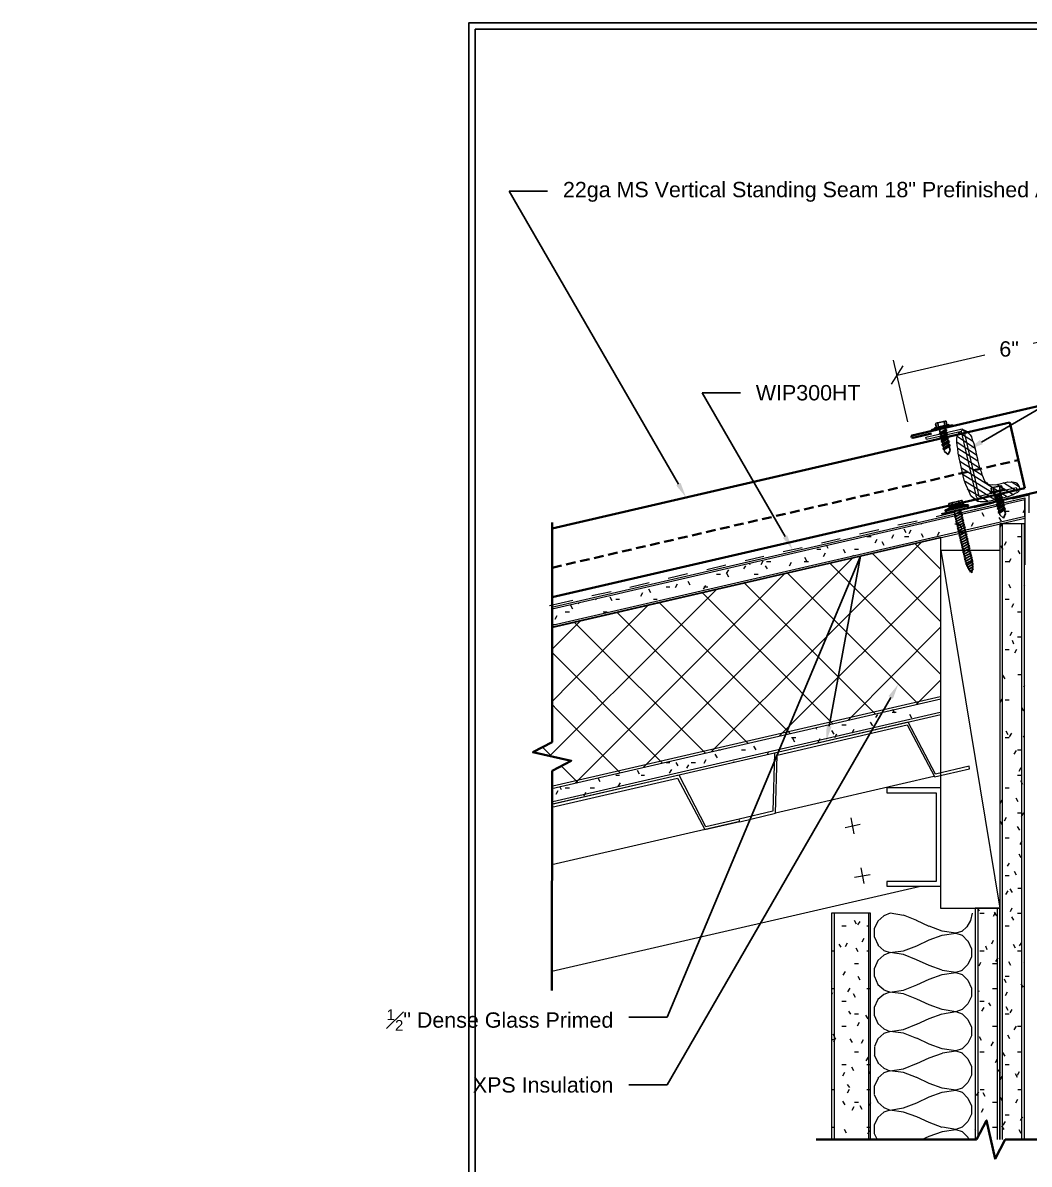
# Model space of a CAD drawing. Header units: inches. Extents: x -293 to 39679, y -468 to 488.
# Drawn here: x 229.82 to 256.06, y 15.75 to 45.5 of the extents above; entities that cross this region are included whole.
import ezdxf
from ezdxf import colors
from ezdxf.entities.mleader import LeaderData, LeaderLine
from ezdxf.enums import TextEntityAlignment as Align
from ezdxf.math import Vec2, Vec3

# ---------------------------------------------------------------- set-up
doc = ezdxf.new("R2010")
doc.units = ezdxf.units.IN
doc.header["$MEASUREMENT"] = 0
doc.linetypes.add('HIDDEN', pattern=[0.375, 0.25, -0.125])
doc.linetypes.add('PHANTOM2', pattern=[1.25, 0.625, -0.125, 0.125, -0.125, 0.125, -0.125])
doc.layers.get('Defpoints').update_dxf_attribs({"color": 3})
doc.layers.add('NSE-Border', color=156, linetype='Continuous', plot=False)
for name, color, linetype, lineweight in [('NSE-By_Others', 252, 'Continuous', 0), ('NSE-Call-Outs', 51, 'Continuous', 13), ('NSE-Flashing 01', 2, 'Continuous', 40), ('NSE-Furring 01', 30, 'Continuous', 18), ('NSE-Hardware', 111, 'Continuous', 25), ('NSE-Notes', 11, 'Continuous', 40), ('NSE-Panels 03', 3, 'Continuous', 40), ('NSE-Sealant', 143, 'Continuous', 13), ('NSE-Title', 51, 'Continuous', 9), ('NSE-Underlayment', 6, 'PHANTOM2', 13)]:
    doc.layers.add(name, color=color, linetype=linetype, lineweight=lineweight)
doc.layers.add('NSE-Detail Border', color=7, linetype='Continuous')
doc.styles.add('004 - NSSM - Standard', font='arial.ttf', dxfattribs={"height": 0.4})
doc.styles.add('008 - NSSM - Standard', font='arial.ttf', dxfattribs={"height": 0.8})
doc.styles.add('Anno - NSSM - Standard', font='arial.ttf', dxfattribs={"height": 0.1})
doc.dimstyles.new('004 - NSSM - Standard', dxfattribs={"dimtxt": 0.4, "dimasz": 0.4, "dimexe": 0.4, "dimexo": 0.4, "dimgap": 0.4, "dimtad": 0, "dimtih": 1, "dimtoh": 1, "dimdec": 4, "dimzin": 3, "dimdsep": 46, "dimlunit": 4, "dimtxsty": '004 - NSSM - Standard', "dimblk": 'OBLIQUE', "dimcen": 0.4, "dimclrd": 51, "dimclre": 51, "dimclrt": 256, "dimadec": 0, "dimazin": 0, "dimtfac": 0.7, "dimtdec": 4, "dimtmove": 1, "dimatfit": 2, "dimfxl": 1, "dimtfill": 1, "dimtfillclr": 11, "dimfrac": 1, "dimtolj": 1, "dimtzin": 0, "dimlwd": 0, "dimlwe": 0, "dimarcsym": 0})
doc.dimstyles.get("Standard").update_dxf_attribs({"dimtxt": 0.18, "dimasz": 0.18, "dimexe": 0.18, "dimexo": 0.0625, "dimgap": 0.09, "dimtad": 0, "dimtih": 1, "dimtoh": 1, "dimdec": 4, "dimzin": 0, "dimdsep": 46, "dimtxsty": 'Standard', "dimcen": 0.09, "dimadec": 0, "dimazin": 0, "dimtfac": 1, "dimtdec": 4, "dimtofl": 0, "dimtmove": 0, "dimatfit": 3, "dimfxl": 1, "dimtolj": 1, "dimtzin": 0, "dimarcsym": 0})

# ---------------------------------------------------------------- blocks, each defined once
blk = doc.blocks.new('*U4')
blk.add_wipeout([(8.13, 1.1293), (8.13, 0), (0, 0), (0, 11.3125), (8.1719, 11.3125), (8.1719, 0), (8.13, 0), (8.13, 11.2706), (0.0419, 11.2706), (0.0419, 1.1293)])
at = {"layer": 'Defpoints', "ltscale": 0.0625}
blk.add_lwpolyline([(0.0419, 1.1293), (8.13, 1.1293), (8.13, 11.2706), (0.0419, 11.2706)], close=True, dxfattribs=at)
at = {"layer": 'NSE-Border', "ltscale": 0.0625}
blk.add_lwpolyline([(0, 0), (8.1719, 0), (8.1719, 11.3125), (0, 11.3125)], close=True, dxfattribs=at)
at = {"layer": 'Defpoints', "style": '008 - NSSM - Standard'}
blk.add_attdef('DETAIL_NUMBER', text='', height=0.2179, dxfattribs=at).set_placement((0.625, 0.5668), align=Align.MIDDLE_CENTER)
at = {"layer": 'NSE-Title', "style": '004 - NSSM - Standard'}
for tag, p in [('DETAIL_DESCRIPTION', (1.1292, 0.6197)), ('ARCH_REF', (2.1968, 0.3884))]:
    blk.add_attdef(tag, p, '', height=0.1341, dxfattribs=at)
blk = doc.blocks.new('*U19')
at = {"color": 99}
blk.add_wipeout([(-4.56, -0.001), (-0.375, 0), (-0.112, 0.5), (0.112, -0.5), (0.375, 0), (4.56, 0.001), (4.541, -10.902), (-4.579, -10.902)], dxfattribs=at)
blk.add_lwpolyline([(4.56, 0.001), (0.375, 0), (0.112, -0.5), (-0.112, 0.5), (-0.375, 0), (-4.56, -0.001)])
blk = doc.blocks.new('*U22')
at = {"color": 99}
blk.add_wipeout([(-6.101, 0.001), (-0.375, 0), (-0.112, -0.5), (0.112, 0.5), (0.375, 0), (6.101, -0.001), (6.101, 2.999), (-6.101, 2.999)], dxfattribs=at)
blk.add_lwpolyline([(6.101, -0.001), (0.375, 0), (0.112, 0.5), (-0.112, -0.5), (-0.375, 0), (-6.101, 0.001)])
blk = doc.blocks.new('*U27')
blk.add_lwpolyline([(0, 0), (5.9687, 0, -1), (5.9687, -0.0625), (5.4687, -0.0625)], format="xyb")
blk = doc.blocks.new('*U46')
blk.add_lwpolyline([(0.5625, 1.875, 0.4142136), (0.5, 1.8125), (0.5, 0.0625), (-0.5, 0.0625), (-0.5, 0), (0.5, 0, 0.4142136), (0.5625, 0.0625), (0.5625, 1.8125), (1.5, 1.8125), (1.5, 1.875)], format="xyb", close=True)
blk = doc.blocks.new('*U45')
at = {"color": 0, "linetype": 'ByBlock', "lineweight": -2}
for p, q in [((-0.075, 0), (-0.075, -0.097)), ((-0.105, -0.122), (0.105, -0.072)), ((-0.075, -0.097), (-0.105, -0.122)), ((-0.105, -0.122), (-0.075, -0.147)), ((-0.105, -0.222), (0.105, -0.172)), ((-0.075, -0.197), (-0.105, -0.222)), ((-0.105, -0.222), (-0.075, -0.247)), ((-0.105, -0.322), (0.105, -0.272)), ((-0.075, -0.297), (-0.105, -0.322)), ((-0.075, -0.097), (0.075, -0.047)), ((-0.075, -0.147), (0.075, -0.097)), ((-0.075, -0.147), (-0.075, -0.197)), ((-0.075, -0.197), (0.075, -0.147)), ((-0.075, -0.247), (0.075, -0.197)), ((-0.075, -0.247), (-0.075, -0.297)), ((-0.075, -0.297), (0.075, -0.247)), ((-0.075, -0.347), (0.075, -0.297)), ((0.075, 0), (0.075, -0.047)), ((0.075, -0.047), (0.105, -0.072)), ((0.105, -0.072), (0.075, -0.097)), ((0.075, -0.097), (0.075, -0.147)), ((0.075, -0.147), (0.105, -0.172)), ((0.105, -0.172), (0.075, -0.197)), ((0.075, -0.197), (0.075, -0.247)), ((0.075, -0.247), (0.105, -0.272)), ((0.105, -0.272), (0.075, -0.297)), ((0.075, -0.297), (0.075, -0.347)), ((-0.105, -0.322), (-0.075, -0.347)), ((-0.105, -0.422), (0.105, -0.372)), ((-0.075, -0.397), (-0.105, -0.422)), ((-0.105, -0.422), (-0.075, -0.447)), ((-0.105, -0.522), (0.105, -0.472)), ((-0.075, -0.497), (-0.105, -0.522)), ((-0.105, -0.522), (-0.075, -0.547)), ((-0.075, -0.347), (-0.075, -0.397)), ((-0.075, -0.397), (0.075, -0.347)), ((-0.075, -0.447), (0.075, -0.397)), ((-0.075, -0.447), (-0.075, -0.497)), ((-0.075, -0.497), (0.075, -0.447)), ((-0.075, -0.547), (0.075, -0.497)), ((-0.075, -0.547), (-0.075, -0.596)), ((0.075, -0.347), (0.105, -0.372)), ((0.105, -0.372), (0.075, -0.397)), ((0.075, -0.397), (0.075, -0.447)), ((0.075, -0.447), (0.105, -0.472)), ((0.105, -0.472), (0.075, -0.497)), ((0.075, -0.497), (0.075, -0.596)), ((0, -0.7), (-0.075, -0.596)), ((0, -0.7), (0.075, -0.596))]:
    blk.add_line(p, q, dxfattribs=at)
at = {"color": 0, "linetype": 'ByBlock', "lineweight": -2, "flags": 128}
blk.add_lwpolyline([(0.188, 0.031), (0.188, 0), (-0.188, 0), (-0.188, 0.031), (0.188, 0.031)], dxfattribs=at)
for points in [[(-0.14, 0.031), (-0.14, 0.122, -0.414214), (-0.124, 0.138), (0.124, 0.138, -0.414214), (0.14, 0.122), (0.14, 0.031)], [(-0.094, 0.138, -0.414214), (-0.082, 0.125), (-0.082, 0.031)], [(-0.069, 0.138, 0.414214), (-0.082, 0.125), (-0.082, 0.031)], [(0.071, 0.138, -0.414214), (0.084, 0.125), (0.084, 0.031)], [(0.096, 0.138, 0.414214), (0.084, 0.125), (0.084, 0.031)]]:
    blk.add_lwpolyline(points, format="xyb", dxfattribs=at)
blk = doc.blocks.new('*U47')
h = blk.add_hatch()
h.set_pattern_fill('ANSI31', scale=0.25, angle=-90)
h.set_pattern_definition([(315, (-0.2462, -0.96875), (0.0220971, 0.0220971), [])])
h.paths.add_polyline_path([(0.271, 0.031), (-0.271, 0.031, 0.414214), (-0.281, 0.021, 1.174268), (-0.271, 0), (0.271, 0, 0.414214), (0.281, 0.01, 1.174268)])
at = {"color": 0, "linetype": 'ByBlock', "lineweight": -2}
for p, q in [((-0.075, 0), (-0.075, -0.097)), ((-0.105, -0.122), (0.105, -0.072)), ((-0.075, -0.097), (-0.105, -0.122)), ((-0.105, -0.122), (-0.075, -0.147)), ((-0.105, -0.222), (0.105, -0.172)), ((-0.075, -0.197), (-0.105, -0.222)), ((-0.105, -0.222), (-0.075, -0.247)), ((-0.105, -0.322), (0.105, -0.272)), ((-0.075, -0.297), (-0.105, -0.322)), ((-0.075, -0.097), (0.075, -0.047)), ((-0.075, -0.147), (0.075, -0.097)), ((-0.075, -0.147), (-0.075, -0.197)), ((-0.075, -0.197), (0.075, -0.147)), ((-0.075, -0.247), (0.075, -0.197)), ((-0.075, -0.247), (-0.075, -0.297)), ((-0.075, -0.297), (0.075, -0.247)), ((-0.075, -0.347), (0.075, -0.297)), ((0.075, 0), (0.075, -0.047)), ((0.075, -0.047), (0.105, -0.072)), ((0.105, -0.072), (0.075, -0.097)), ((0.075, -0.097), (0.075, -0.147)), ((0.075, -0.147), (0.105, -0.172)), ((0.105, -0.172), (0.075, -0.197)), ((0.075, -0.197), (0.075, -0.247)), ((0.075, -0.247), (0.105, -0.272)), ((0.105, -0.272), (0.075, -0.297)), ((0.075, -0.297), (0.075, -0.347)), ((-0.105, -0.322), (-0.075, -0.347)), ((-0.105, -0.422), (0.105, -0.372)), ((-0.075, -0.397), (-0.105, -0.422)), ((-0.105, -0.422), (-0.075, -0.447)), ((-0.105, -0.522), (0.105, -0.472)), ((-0.075, -0.497), (-0.105, -0.522)), ((-0.105, -0.522), (-0.075, -0.547)), ((-0.075, -0.347), (-0.075, -0.397)), ((-0.075, -0.397), (0.075, -0.347)), ((-0.075, -0.447), (0.075, -0.397)), ((-0.075, -0.447), (-0.075, -0.497)), ((-0.075, -0.497), (0.075, -0.447)), ((-0.075, -0.547), (0.075, -0.497)), ((-0.075, -0.547), (-0.075, -0.596)), ((0.075, -0.347), (0.105, -0.372)), ((0.105, -0.372), (0.075, -0.397)), ((0.075, -0.397), (0.075, -0.447)), ((0.075, -0.447), (0.105, -0.472)), ((0.105, -0.472), (0.075, -0.497)), ((0.075, -0.497), (0.075, -0.596)), ((0, -0.7), (-0.075, -0.596)), ((0, -0.7), (0.075, -0.596))]:
    blk.add_line(p, q, dxfattribs=at)
at = {"color": 0, "linetype": 'ByBlock', "lineweight": -2, "flags": 128}
blk.add_lwpolyline([(0.281, 0.021), (0.281, 0.01, -0.414214), (0.271, 0), (-0.271, 0, -0.414214), (-0.281, 0.01), (-0.281, 0.021, -0.414214), (-0.271, 0.031), (0.271, 0.031, -0.414214)], format="xyb", close=True, dxfattribs=at)
blk.add_lwpolyline([(0.188, 0.062), (0.188, 0.031), (-0.188, 0.031), (-0.188, 0.062), (0.188, 0.062)], dxfattribs=at)
for points in [[(-0.14, 0.062), (-0.14, 0.153, -0.414214), (-0.124, 0.169), (0.124, 0.169, -0.414214), (0.14, 0.153), (0.14, 0.062)], [(-0.094, 0.169, -0.414214), (-0.082, 0.156), (-0.082, 0.062)], [(-0.069, 0.169, 0.414214), (-0.082, 0.156), (-0.082, 0.062)], [(0.071, 0.169, -0.414214), (0.084, 0.156), (0.084, 0.062)], [(0.096, 0.169, 0.414214), (0.084, 0.156), (0.084, 0.062)]]:
    blk.add_lwpolyline(points, format="xyb", dxfattribs=at)
blk = doc.blocks.new('_Oblique')
at = {"color": 0, "linetype": 'ByBlock', "lineweight": -2}
blk.add_line((-0.5, -0.5), (0.5, 0.5), dxfattribs=at)
blk = doc.blocks.new('*D48')
at = {"layer": 'Defpoints', "color": 0, "transparency": 16777216}
for p in [(252.617, 36.317), (258.828, 36.094), (252.991, 34.707)]:
    blk.add_point(p, dxfattribs=at)
at = {"layer": 'NSE-Call-Outs', "color": 51, "lineweight": 0, "transparency": 16777216}
for p, q in [((258.738, 36.484), (258.371, 38.064)), ((258.461, 37.674), (256.17, 37.142)), ((252.9, 35.097), (252.526, 36.707)), ((252.617, 36.317), (254.908, 36.849))]:
    blk.add_line(p, q, dxfattribs=at)
at = {"layer": 'NSE-Call-Outs', "color": 51, "lineweight": 0, "transparency": 16777216, "xscale": 0.4, "yscale": 0.4, "zscale": 0.4}
for p, rotation in [((258.461, 37.674), 13.06858740422222), ((252.617, 36.317), 193.0685874042223)]:
    blk.add_blockref('_Oblique', p, dxfattribs=dict(at, rotation=rotation))
at = {"layer": 'NSE-Call-Outs', "transparency": 16777216, "insert": (255.539, 36.996), "char_height": 0.4, "attachment_point": 5, "style": '004 - NSSM - Standard', "bg_fill": 3, "box_fill_scale": 1.25, "bg_fill_color": 256, "bg_fill_true_color": 13158600, "bg_fill_transparency": 0}
blk.add_mtext('\\A1;6"', dxfattribs=at)
blk = doc.blocks.new('*U42')
for p, q in [((-0.054, 0.185), (-0.028, 0.309)), ((-0.167, 0.09), (-0.077, 0.09)), ((-0.167, -0.09), (-0.077, -0.09)), ((-0.054, -0.175), (-0.028, -0.309))]:
    blk.add_line(p, q)
for points in [[(0, -0.309), (-0.028, -0.309), (-0.028, 0.309), (0, 0.309)], [(-0.054, 0.196), (-0.077, 0.196), (-0.077, -0.196), (-0.054, -0.196)]]:
    blk.add_lwpolyline(points, close=True)
for points in [[(-0.077, 0.18), (-0.167, 0.18, 0.414214), (-0.179, 0.168), (-0.179, -0.168, 0.414214), (-0.167, -0.18), (-0.077, -0.18)], [(-0.179, 0.103, 0.414214), (-0.167, 0.09, 0.414214), (-0.179, 0.078)], [(-0.179, -0.078, 0.414214), (-0.167, -0.09, 0.414214), (-0.179, -0.103)]]:
    blk.add_lwpolyline(points, format="xyb")
blk.add_lwpolyline([(0, 0.29), (0.052, 0.29), (0.052, -0.29), (0, -0.29)])
at = {"has_arrowhead": 0}
for points in [[(0.052, 0.08), (1.433, 0.08), (1.449, 0.079), (1.498, 0.072), (1.514, 0.07), (1.564, 0.059), (1.58, 0.054), (1.632, 0.038), (1.649, 0.032), (1.72, 0), (1.678, -0.02), (1.664, -0.026), (1.621, -0.042), (1.607, -0.046), (1.563, -0.059), (1.549, -0.062), (1.505, -0.071), (1.49, -0.074), (1.433, -0.08), (0.052, -0.08), (0.052, 0.08)], [(0.078, 0.08), (0.085, 0.108), (0.143, -0.108), (0.151, -0.08)], [(0.14, 0.08), (0.148, 0.108), (0.206, -0.108), (0.213, -0.08)], [(0.203, 0.08), (0.21, 0.108), (0.268, -0.108), (0.276, -0.08)], [(0.265, 0.08), (0.273, 0.108), (0.331, -0.108), (0.338, -0.08)], [(0.328, 0.08), (0.335, 0.108), (0.393, -0.108), (0.401, -0.08)], [(0.39, 0.08), (0.398, 0.108), (0.456, -0.108), (0.463, -0.08)], [(0.453, 0.08), (0.46, 0.108), (0.518, -0.108), (0.526, -0.08)], [(0.515, 0.08), (0.523, 0.108), (0.581, -0.108), (0.588, -0.08)], [(0.578, 0.08), (0.585, 0.108), (0.643, -0.108), (0.651, -0.08)], [(0.64, 0.08), (0.648, 0.108), (0.706, -0.108), (0.713, -0.08)], [(0.703, 0.08), (0.71, 0.108), (0.768, -0.108), (0.776, -0.08)], [(0.765, 0.08), (0.773, 0.108), (0.831, -0.108), (0.838, -0.08)], [(0.828, 0.08), (0.835, 0.108), (0.893, -0.108), (0.901, -0.08)], [(0.89, 0.08), (0.898, 0.108), (0.956, -0.108), (0.963, -0.08)], [(0.953, 0.08), (0.96, 0.108), (1.018, -0.108), (1.026, -0.08)], [(1.015, 0.08), (1.023, 0.108), (1.081, -0.108), (1.088, -0.08)], [(1.078, 0.08), (1.085, 0.108), (1.143, -0.108), (1.151, -0.08)], [(1.14, 0.08), (1.148, 0.108), (1.206, -0.108), (1.213, -0.08)], [(1.203, 0.08), (1.21, 0.108), (1.268, -0.108), (1.276, -0.08)], [(1.265, 0.08), (1.273, 0.108), (1.331, -0.108), (1.338, -0.08)], [(1.328, 0.08), (1.335, 0.108), (1.393, -0.108), (1.401, -0.08)], [(1.39, 0.08), (1.398, 0.108), (1.456, -0.108), (1.463, -0.08)], [(1.433, 0.08), (1.441, 0.108), (1.497, -0.099), (1.505, -0.071)], [(1.498, 0.072), (1.505, 0.1), (1.556, -0.087), (1.563, -0.059)], [(1.564, 0.059), (1.571, 0.087), (1.613, -0.07), (1.621, -0.042)], [(1.632, 0.038), (1.64, 0.066), (1.67, -0.048), (1.678, -0.02)], [(0.052, 0), (0.081, -0.108), (0.088, -0.08)]]:
    blk.add_leader(points, dimstyle='Standard', override={"dimasz": 0, "dimgap": 0, "dimldrblk": 'None'}, dxfattribs=at)

msp = doc.modelspace()

# ---------------------------------------------------------------- linework, layer by layer
at = {"layer": 'NSE-By_Others'}
msp.add_line((253.74189, 25.56193), (252.35064, 25.56193), dxfattribs=at)
for points in [[(241.61838, 29.80542), (255.95343, 33.11812), (255.95343, 31.374)], [(255.95317, 33.06677), (243.61983, 30.21992)], [(255.95317, 32.64454), (255.95317, 33.06677)], [(255.43596, 32.76658), (255.54402, 32.76658)], [(255.95228, 32.81995), (255.89824, 32.72407)], [(243.61975, 29.74178), (255.9527, 32.58869)], [(243.61976, 29.79828), (255.95463, 32.64428)], [(253.23783, 32.43748), (253.25176, 32.43748)], [(254.12395, 32.43748), (254.23363, 32.43748)], [(254.60254, 32.46639), (254.54857, 32.37063)], [(254.88879, 32.62848), (254.83477, 32.72433)], [(255.33966, 32.50622), (255.28392, 32.60203)], [(255.29732, 32.43748), (255.29732, 16.38869)], [(255.93797, 32.43748), (255.29732, 32.43748)], [(255.36522, 16.3887), (255.36522, 32.43748)], [(255.87008, 16.38877), (255.87008, 32.43748)], [(255.93797, 16.38878), (255.93797, 32.43748)], [(252.52867, 32.15285), (252.47476, 32.0572)], [(252.85528, 32.20613), (252.80133, 32.30184)], [(252.97883, 32.27515), (252.92489, 32.17946)], [(253.30612, 32.08387), (253.2522, 32.17953)], [(253.71496, 32.21956), (253.66104, 32.12388)], [(254.3153, 32.30172), (254.26134, 32.39745)], [(255.339, 32.42414), (255.29723, 32.35625)], [(253.75659, 32.08392), (243.61975, 29.74379)], [(247.78124, 26.50434), (253.25242, 31.96162)], [(250.8236, 31.79824), (250.78364, 31.866)], [(251.83345, 32.1106), (251.94127, 32.1106)], [(252.0913, 32.02833), (252.03741, 31.93271)], [(252.28434, 31.87936), (252.22872, 31.97496)], [(252.81419, 32.1106), (252.92374, 32.1106)], [(253.75655, 31.25034), (253.08753, 31.91937)], [(253.75659, 27.88139), (253.75659, 32.08392)], [(255.38079, 31.77044), (255.3252, 31.866)], [(255.46153, 31.97496), (255.40765, 31.87936)], [(255.76163, 32.1106), (255.87118, 32.1106)], [(246.00844, 26.09613), (251.46477, 31.55246)], [(250.26374, 31.47035), (250.20993, 31.56581)], [(250.52388, 31.78372), (250.63331, 31.78372)], [(250.7419, 31.67477), (250.68808, 31.57927)], [(251.27427, 31.67486), (251.21869, 31.77038)], [(251.4785, 31.61917), (251.46461, 31.60529)], [(251.50523, 31.78372), (251.61465, 31.78372)], [(253.75599, 29.88819), (251.96941, 31.67477)], [(253.75785, 31.75704), (255.29833, 31.75704)], [(253.75785, 22.4117), (253.75785, 31.75704)], [(253.75785, 31.75704), (255.29833, 22.42559)], [(255.29833, 31.75704), (255.29833, 22.4117)], [(255.83134, 31.66208), (255.77577, 31.7437)], [(248.66842, 31.34789), (248.61466, 31.26638)], [(248.79097, 31.3735), (248.77709, 31.40126)], [(249.11782, 31.47019), (249.06403, 31.37477)], [(249.24245, 31.26638), (249.18696, 31.34789)], [(249.21511, 31.45685), (249.32267, 31.45685)], [(249.85548, 31.43016), (249.8017, 31.33475)], [(250.19705, 31.45685), (250.30635, 31.45685)], [(253.75533, 28.50909), (250.8637, 31.4146)], [(255.43468, 31.45685), (255.54398, 31.45685)], [(255.58472, 31.52356), (255.52919, 31.42812)], [(244.23481, 25.6862), (249.69192, 31.14331)], [(247.90541, 31.12997), (248.01458, 31.12997)], [(248.21919, 31.23893), (248.16371, 31.14358)], [(248.23276, 31.048), (248.17731, 31.14331)], [(248.88795, 31.12997), (248.99712, 31.12997)], [(249.55378, 26.91239), (253.75579, 31.1144)], [(253.17006, 27.74602), (249.75942, 31.15665)], [(242.44828, 25.27803), (247.91825, 30.73416)], [(246.19991, 30.63898), (246.14453, 30.73416)], [(246.59339, 30.80087), (246.69031, 30.80087)], [(246.8811, 30.8698), (246.82743, 30.77458)], [(247.22262, 30.84349), (247.16894, 30.93873)], [(250.94684, 27.22831), (247.53538, 30.65188)], [(247.61914, 30.82978), (247.56374, 30.73457)], [(247.57652, 30.80087), (247.68556, 30.80087)], [(252.0508, 27.48553), (248.63984, 30.89649)], [(255.5858, 30.76124), (255.53041, 30.85646)], [(255.94048, 30.84312), (255.92663, 30.81542)], [(244.32998, 30.37837), (244.30233, 30.35072)], [(244.76668, 30.47399), (244.75284, 30.46016)], [(245.19059, 30.43448), (245.13526, 30.52958)], [(245.28533, 30.47399), (245.38042, 30.47399)], [(245.98039, 30.63854), (245.92677, 30.5434)], [(246.26732, 30.47399), (246.36241, 30.47399)], [(249.8414, 26.96785), (246.41753, 30.39172)], [(255.43546, 30.47399), (255.54438, 30.47399)], [(255.65313, 30.35169), (255.59784, 30.25664)], [(241.61838, 25.80042), (246.13168, 30.32501)], [(242.95202, 30.10486), (242.44612, 29.99609)], [(243.02004, 30.07818), (242.96652, 29.98323)], [(243.15609, 30.01038), (243.10257, 30.09152)], [(243.96257, 30.14711), (244.07136, 30.14711)], [(244.16591, 30.21441), (244.11062, 30.30944)], [(244.95724, 30.14711), (245.05394, 30.14711)], [(248.72358, 26.7234), (245.3132, 30.13377)], [(255.76216, 30.14711), (255.87095, 30.14711)], [(241.61838, 27.16888), (244.35816, 29.91585)], [(243.63418, 29.82024), (243.68938, 29.82024)], [(243.74432, 30.03815), (243.68909, 29.94321)], [(247.61815, 26.46293), (244.19368, 29.8736)], [(246.50036, 26.20467), (243.08937, 29.61566)], [(251.34244, 27.32331), (253.75664, 29.7513)], [(255.613, 29.61566), (255.55784, 29.52086)], [(255.76075, 29.49113), (255.87102, 29.49113)], [(245.39479, 25.94534), (241.98335, 29.36883)], [(255.43394, 29.16426), (255.54407, 29.16426)], [(255.66587, 29.30079), (255.62453, 29.39552)], [(255.73508, 29.16426), (255.68002, 29.06961)], [(244.28906, 25.70087), (241.61838, 28.36081)], [(253.11557, 27.73086), (253.75562, 28.37264)], [(255.43334, 28.3988), (255.38012, 28.49494)], [(255.76308, 28.5105), (255.87124, 28.5105)], [(255.93948, 28.22365), (255.91204, 28.18249)], [(241.60424, 25.13935), (253.74252, 27.94243)], [(241.61838, 25.07947), (253.75666, 27.88121)], [(241.61838, 25.07813), (253.75666, 27.88121)], [(253.75666, 27.47181), (253.75666, 27.88121)], [(255.35275, 27.86787), (255.29793, 27.77194)], [(255.43458, 27.85452), (255.5442, 27.85452)], [(241.60425, 24.73207), (253.74247, 27.53328)], [(241.61838, 24.67085), (253.7566, 27.47205)], [(252.10602, 27.47205), (252.05129, 27.38995)], [(252.48829, 27.52765), (252.59778, 27.52765)], [(252.55611, 27.50075), (252.50306, 27.59658)], [(253.00572, 27.37627), (252.95098, 27.47205)], [(255.92546, 27.5541), (255.87069, 27.64995)], [(252.91108, 27.26748), (249.4175, 26.46245)], [(249.48687, 26.4096), (252.88392, 27.20077)], [(250.52338, 27.07717), (250.49604, 27.13184)], [(251.17856, 27.20077), (251.28792, 27.20077)], [(251.49128, 27.07624), (251.43662, 26.9806)], [(251.98299, 27.17176), (251.9283, 27.26748)], [(252.88392, 27.20077), (253.59307, 25.85083)], [(253.62039, 25.91722), (252.91108, 27.26748)], [(243.16993, 25.44042), (241.61838, 26.99213)], [(249.86825, 26.87167), (249.97748, 26.87167)], [(249.9498, 26.74941), (249.89519, 26.84498)], [(250.60491, 26.83164), (250.5503, 26.73608)], [(250.9733, 26.95392), (250.91865, 27.04956)], [(251.04196, 26.95394), (250.98733, 26.85834)], [(255.43399, 26.87167), (255.54322, 26.87167)], [(255.51574, 26.94058), (255.46109, 27.03622)], [(255.59934, 26.98285), (255.5447, 26.88723)], [(255.9404, 26.87295), (255.91308, 26.91392)], [(247.95848, 26.54479), (248.01303, 26.54479)], [(248.55855, 26.54479), (248.66766, 26.54479)], [(248.94124, 26.54491), (248.88667, 26.64041)], [(255.72144, 26.53145), (255.66689, 26.43599)], [(255.76113, 26.54479), (255.87024, 26.54479)], [(246.59418, 26.21791), (246.68953, 26.21791)], [(246.90919, 26.13618), (246.8547, 26.21791)], [(247.24974, 26.21791), (247.35871, 26.21791)], [(247.63145, 26.28685), (247.57695, 26.19147)], [(247.93057, 26.3404), (247.87604, 26.43583)], [(248.36859, 26.23125), (248.35497, 26.23125)], [(249.25492, 26.47808), (249.22765, 26.42354)], [(249.41861, 26.46251), (249.37771, 24.94744)], [(249.44682, 24.89436), (249.48772, 26.40915)], [(246.93674, 25.89104), (243.44341, 25.08658)], [(245.28531, 25.89104), (245.38056, 25.89104)], [(245.89944, 25.91805), (245.84499, 26.01334)], [(245.9401, 25.89104), (246.03534, 25.89104)], [(246.73164, 26.04002), (246.67548, 25.94473)], [(247.63234, 24.54065), (246.93674, 25.89104)], [(247.18151, 26.16232), (247.12533, 26.06699)], [(253.59313, 25.84915), (254.50696, 26.05336)], [(254.4937, 26.1223), (253.62049, 25.91804)], [(254.50732, 26.05421), (254.4937, 26.1223)], [(255.76189, 25.89104), (255.87243, 25.89104)], [(255.84537, 26.08227), (255.78921, 25.98696)], [(243.49849, 25.03175), (246.89557, 25.80876)], [(243.86687, 25.50929), (243.8261, 25.59084)], [(244.87569, 25.71355), (244.82128, 25.80876)], [(245.39421, 25.68646), (245.33983, 25.59129)], [(246.89557, 25.80876), (247.60457, 24.47237)], [(249.44513, 24.90641), (253.5792, 25.86213)], [(255.89752, 25.64464), (255.84312, 25.73983)], [(242.85639, 25.30304), (242.81565, 25.35736)], [(243.31979, 25.35736), (243.26548, 25.27588)], [(243.77055, 25.48188), (243.71621, 25.38678)], [(243.96064, 25.56193), (244.07106, 25.56193)], [(244.49425, 25.43963), (244.4518, 25.34455)], [(244.61635, 25.56193), (244.72507, 25.56193)], [(252.35064, 25.56193), (252.35064, 25.42604)], [(252.35208, 25.42629), (253.63398, 25.42629)], [(253.63398, 25.42629), (253.63398, 23.12056)], [(253.74189, 25.54834), (253.74189, 25.56193)], [(253.75673, 25.54859), (253.74314, 25.54859)], [(253.75582, 23.02515), (253.75582, 25.52191)], [(253.75628, 25.52166), (253.75628, 25.53525)], [(253.75673, 25.535), (253.75673, 25.54859)], [(255.43382, 25.56193), (255.54254, 25.56193)], [(255.77639, 25.19561), (255.72209, 25.29065)], [(242.86902, 25.2484), (242.81473, 25.15338)], [(243.30683, 25.23506), (243.41542, 25.23506)], [(243.44309, 25.08607), (243.40239, 23.55815)], [(243.457, 23.51643), (243.49769, 25.03048)], [(255.35183, 25.23506), (255.29754, 25.14004)], [(248.50348, 24.74363), (247.63122, 24.53869)], [(249.37784, 24.94821), (248.50324, 24.74312)], [(248.51703, 24.67588), (248.50348, 24.74363)], [(248.51924, 24.67623), (249.4462, 24.89484)], [(251.41043, 24.77254), (251.49343, 24.36262)], [(255.46278, 24.78588), (255.40857, 24.69102)], [(255.76268, 24.90818), (255.87114, 24.90818)], [(255.91181, 24.90818), (255.85758, 24.81328)], [(241.61838, 23.09609), (248.51772, 24.69026)], [(247.60478, 24.47203), (248.51916, 24.67692)], [(251.26057, 24.52673), (251.65501, 24.60799)], [(255.36684, 24.58209), (255.31266, 24.67692)], [(255.81551, 24.45761), (255.76135, 24.55239)], [(255.43528, 24.25442), (255.54517, 24.25442)], [(255.8712, 24.17215), (255.81712, 24.0775)], [(255.8573, 23.73348), (255.80328, 23.82971)], [(243.40342, 23.55842), (242.52985, 23.36785)], [(242.78801, 23.35261), (243.45742, 23.51617)], [(255.54435, 23.59845), (255.48868, 23.5158)], [(251.50502, 23.23086), (251.91444, 23.29825)], [(251.66932, 23.47614), (251.75193, 23.06646)], [(255.43439, 23.27157), (255.54389, 23.27157)], [(255.73455, 23.28446), (255.68062, 23.38053)], [(241.61838, 20.31692), (253.22487, 22.99806)], [(253.63404, 23.12036), (252.35102, 23.12036)], [(252.35102, 23.12036), (252.35102, 22.99745)], [(252.3514, 22.99806), (253.74323, 22.99806)], [(253.74216, 22.99794), (253.75563, 23.0114)], [(253.75624, 23.01128), (253.75624, 23.02474)], [(255.62482, 22.83322), (255.57098, 22.92913)], [(255.76334, 22.94469), (255.87272, 22.94469)], [(255.50254, 22.87576), (255.44871, 22.77987)], [(255.29748, 22.41101), (253.7558, 22.41101)], [(255.29821, 22.42436), (254.65665, 22.42436)], [(254.65665, 22.42436), (254.65665, 22.41092)], [(254.65739, 22.41101), (254.65739, 16.34565)], [(254.76582, 22.34206), (254.72551, 22.42436)], [(254.72551, 22.42436), (254.72551, 22.41092)], [(254.72559, 22.41101), (254.72559, 16.3886)], [(255.21532, 22.2197), (255.1616, 22.3154)], [(255.22935, 22.42436), (255.22935, 16.38868)], [(255.29821, 16.38869), (255.29821, 22.42436)], [(255.61059, 22.42436), (255.57028, 22.32863)], [(251.92794, 16.38805), (251.92794, 22.28871), (250.90479, 22.28871)], [(250.90479, 22.28871), (250.90479, 16.38778)], [(250.97361, 22.28871), (250.97361, 16.38779)], [(251.56042, 22.00186), (251.50507, 22.09748)], [(251.64316, 22.07079), (251.58781, 21.98861)], [(251.87336, 22.28871), (251.87336, 16.38803)], [(252.12011, 22.08414), (252.02449, 21.87949)], [(252.26844, 22.21978), (252.11908, 22.08384)], [(252.43403, 22.28871), (252.26952, 22.21989)], [(252.78822, 22.23332), (252.43403, 22.28871)], [(253.12983, 22.0994), (252.78913, 22.23534)], [(253.45596, 21.94818), (253.12886, 22.09748)], [(254.53457, 22.09748), (254.43896, 21.93309)], [(254.57598, 22.28871), (254.53401, 22.09735)], [(254.77909, 22.28871), (254.88821, 22.28871)], [(255.17598, 22.30205), (255.12058, 22.20637)], [(255.667, 22.11087), (255.61163, 22.1931)], [(255.76278, 22.28871), (255.87189, 22.28871)], [(251.17937, 21.96183), (251.28835, 21.96183)], [(251.83325, 21.96183), (251.87517, 21.96183)], [(252.02434, 21.87956), (252.02434, 21.66166)], [(253.79759, 21.8261), (253.45725, 21.94849)], [(254.15205, 21.76867), (253.79678, 21.82397)], [(253.79736, 21.71531), (254.15256, 21.7706)], [(254.30215, 21.81063), (254.15134, 21.77041)], [(254.15256, 21.7706), (254.31676, 21.71531)], [(254.439, 21.93515), (254.3032, 21.81277)], [(255.43467, 21.96183), (255.54365, 21.96183)], [(251.16376, 21.40174), (251.1102, 21.48375)], [(251.3139, 21.51043), (251.26033, 21.41502)], [(251.75253, 21.63496), (251.69726, 21.5395)], [(252.02504, 21.66164), (252.12051, 21.45732)], [(252.11986, 21.45706), (252.27048, 21.31983)], [(252.78861, 21.3065), (253.12999, 21.44372)], [(253.1289, 21.44201), (253.45708, 21.59271)], [(253.45637, 21.59273), (253.79642, 21.71501)], [(254.31571, 21.71501), (254.4648, 21.56425)], [(254.46692, 21.56602), (254.56235, 21.36177)], [(254.9717, 21.335), (254.92987, 21.43038)], [(255.12064, 21.57937), (255.08045, 21.48393)], [(255.70706, 21.37501), (255.6535, 21.47041)], [(255.85911, 21.526), (255.80387, 21.44397)], [(250.90558, 21.30586), (250.95911, 21.30586)], [(251.60093, 21.27943), (251.5474, 21.37479)], [(251.83221, 21.30586), (251.87402, 21.30586)], [(252.26874, 21.1969), (252.11993, 21.0598)], [(252.43405, 21.26583), (252.27016, 21.19726)], [(252.27091, 21.32142), (252.43484, 21.26622)], [(252.43268, 21.26571), (252.78727, 21.30586)], [(252.78859, 21.21064), (252.43405, 21.26583)], [(253.12881, 21.07313), (252.78772, 21.21024)], [(254.56201, 21.15687), (254.46672, 20.95292)], [(254.56145, 21.36145), (254.56145, 21.15735)], [(254.77935, 21.30586), (254.88807, 21.30586)], [(255.24412, 21.13019), (255.18896, 21.03491)], [(255.76118, 21.30586), (255.8699, 21.30586)], [(251.50504, 20.97898), (251.6153, 20.97898)], [(252.02383, 20.85668), (252.02383, 20.63793)], [(252.12027, 21.06125), (252.02501, 20.85738)], [(253.45621, 20.92419), (253.12865, 21.0746)], [(253.79747, 20.80201), (253.45673, 20.92561)], [(254.46714, 20.9523), (254.3168, 20.80196)], [(254.79271, 21.00566), (254.75261, 20.91043)], [(255.10687, 20.97898), (255.21546, 20.97898)], [(255.58534, 20.92599), (255.5302, 21.02123)], [(255.93886, 21.00566), (255.92549, 20.9923)], [(251.26044, 20.7744), (251.20535, 20.67925)], [(251.65635, 20.54365), (251.60129, 20.63876)], [(252.0251, 20.63876), (252.1202, 20.43353)], [(253.12947, 20.4197), (253.45642, 20.56983)], [(253.45634, 20.56863), (253.79678, 20.69213)], [(254.15163, 20.74599), (253.79769, 20.80109)], [(253.79801, 20.69264), (254.15187, 20.74772)], [(254.31524, 20.80109), (254.15163, 20.74599)], [(254.15187, 20.74772), (254.31712, 20.69264)], [(254.3158, 20.69213), (254.46599, 20.54193)], [(254.46568, 20.54314), (254.56242, 20.33799)], [(255.46147, 20.47474), (255.42144, 20.56983)], [(255.43473, 20.6521), (255.54486, 20.6521)], [(250.90647, 20.32522), (250.96146, 20.32522)], [(250.92006, 20.50312), (250.90672, 20.51646)], [(251.38378, 20.33857), (251.32878, 20.24357)], [(251.83309, 20.32522), (251.92976, 20.32522)], [(252.12019, 20.43418), (252.27024, 20.29747)], [(252.26848, 20.29632), (252.43345, 20.22799)], [(252.43273, 20.22799), (252.78766, 20.28297)], [(252.78803, 20.28413), (253.1298, 20.42084)], [(254.56214, 20.33857), (254.56214, 20.12023)], [(254.7531, 20.26963), (254.73811, 20.24297)], [(255.10796, 20.32522), (255.21628, 20.32522)], [(255.91243, 20.36583), (255.85741, 20.44753)], [(250.93311, 20.21626), (250.90646, 20.16129)], [(251.17775, 19.99612), (251.28762, 19.99612)], [(251.53331, 20.09241), (251.47834, 20.18736)], [(252.12025, 20.03837), (252.02369, 19.8336)], [(252.26885, 20.17402), (252.11894, 20.03743)], [(252.43317, 20.22961), (252.2699, 20.17463)], [(252.78803, 20.18796), (252.43317, 20.22961)], [(253.1291, 20.05077), (252.78762, 20.18736)], [(253.45624, 19.90187), (253.12991, 20.05171)], [(254.56247, 20.12065), (254.46754, 19.92913)], [(254.7799, 19.99612), (254.8881, 19.99612)], [(255.06692, 19.87454), (255.012, 19.9561)], [(255.4903, 20.22961), (255.43532, 20.13464)], [(251.41117, 19.65669), (251.35629, 19.73818)], [(251.50588, 19.66925), (251.61394, 19.66925)], [(252.0248, 19.8338), (252.0248, 19.61587)], [(253.45607, 19.54622), (253.7969, 19.66925)], [(253.79726, 19.77737), (253.45614, 19.90051)], [(254.15264, 19.72332), (253.7967, 19.7782)], [(253.7984, 19.66996), (254.1526, 19.72484)], [(254.1526, 19.72484), (254.31723, 19.66996)], [(254.31564, 19.7782), (254.15264, 19.72332)], [(254.31562, 19.66925), (254.46525, 19.51961)], [(254.46608, 19.92941), (254.3163, 19.77964)], [(254.87618, 19.8338), (254.82128, 19.73897)], [(255.43453, 19.66925), (255.54426, 19.66925)], [(255.51589, 19.75231), (255.46266, 19.84714)], [(255.6113, 19.7782), (255.55641, 19.69671)], [(251.17841, 19.34237), (251.28801, 19.34237)], [(251.62846, 19.43799), (251.57365, 19.3433)], [(251.86113, 19.53447), (251.80627, 19.62922)], [(252.02495, 19.61588), (252.1197, 19.41142)], [(252.1203, 19.4113), (252.26979, 19.2751)], [(252.78737, 19.25954), (253.12785, 19.39574)], [(253.12981, 19.39738), (253.45719, 19.54694)], [(254.46584, 19.52026), (254.56221, 19.31588)], [(255.10731, 19.34237), (255.21691, 19.34237)], [(255.72172, 19.34237), (255.66692, 19.24606)], [(255.76158, 19.34237), (255.87117, 19.34237)], [(251.0019, 19.04155), (250.94714, 19.13779)], [(252.2704, 19.15113), (252.11939, 19.01506)], [(252.26899, 19.27343), (252.43335, 19.20537)], [(252.43438, 19.20672), (252.27007, 19.15195)], [(252.43256, 19.20531), (252.78781, 19.26009)], [(252.78957, 19.16523), (252.43438, 19.20672)], [(253.12913, 19.0284), (252.78728, 19.16448)], [(254.56174, 19.09777), (254.46717, 18.90697)], [(254.56253, 19.31568), (254.56253, 19.09817)], [(254.8205, 18.97264), (254.76576, 19.06886)], [(255.55813, 19.01488), (255.50337, 19.11111)], [(250.90687, 19.00215), (250.9616, 19.00215)], [(251.01448, 19.02883), (250.95974, 18.93263)], [(251.4516, 18.91929), (251.39687, 19.01549)], [(251.73714, 18.98658), (251.68242, 18.8904)], [(252.12, 19.01549), (252.02547, 18.81149)], [(252.02552, 18.81091), (252.02552, 18.59215)], [(253.45766, 18.87955), (253.12925, 19.02883)], [(253.79661, 18.75495), (253.45678, 18.87762)], [(254.15167, 18.70064), (253.79708, 18.75532)], [(254.31571, 18.75532), (254.15167, 18.70064)], [(254.46637, 18.90653), (254.31716, 18.75566)], [(255.12147, 18.93322), (255.06675, 18.83705)], [(251.50596, 18.67305), (251.61363, 18.67305)], [(251.86085, 18.5374), (251.80622, 18.44138)], [(252.02456, 18.593), (252.1206, 18.38766)], [(253.12985, 18.37341), (253.45765, 18.52406)], [(253.45717, 18.5238), (253.79837, 18.64636)], [(253.7985, 18.64729), (254.15302, 18.70196)], [(254.15302, 18.70196), (254.31703, 18.64729)], [(254.31679, 18.64636), (254.46586, 18.49564)], [(254.46732, 18.49738), (254.56167, 18.29211)], [(254.77912, 18.67305), (254.88845, 18.67305)], [(255.22959, 18.48181), (255.17496, 18.38581)], [(255.43411, 18.56364), (255.37945, 18.65971)], [(255.76141, 18.67305), (255.87073, 18.67305)], [(251.17807, 18.34617), (251.28726, 18.34617)], [(251.49186, 18.1813), (251.43728, 18.27724)], [(251.83323, 18.34617), (251.92919, 18.34617)], [(251.92781, 18.08715), (251.88813, 18.15494)], [(252.11863, 18.3862), (252.26921, 18.25051)], [(252.43212, 18.18162), (252.26843, 18.12706)], [(252.26922, 18.25055), (252.43295, 18.18274)], [(252.78761, 18.14028), (252.43212, 18.18162)], [(252.43376, 18.18264), (252.78767, 18.23721)], [(252.78793, 18.23718), (253.12878, 18.37285)], [(254.56258, 18.2928), (254.56258, 18.07446)], [(255.29943, 18.15596), (255.25809, 18.21053)], [(255.31208, 18.12848), (255.2972, 18.15494)], [(255.43498, 18.34617), (255.54418, 18.34617)], [(255.8031, 18.15494), (255.74854, 18.05905)], [(251.24586, 18.14159), (251.1913, 18.04571)], [(252.12112, 17.99261), (252.02529, 17.78773)], [(252.26999, 18.12825), (252.11956, 17.99104)], [(253.12885, 18.00438), (252.78829, 18.14159)], [(253.45708, 17.85559), (253.12992, 18.00595)], [(253.79728, 17.73254), (253.45708, 17.85474)], [(254.46476, 17.88143), (254.31612, 17.73113)], [(254.56076, 18.07266), (254.4649, 17.88094)], [(255.35272, 18.03263), (255.29819, 17.95001)], [(255.76263, 18.0057), (255.70808, 18.10157)], [(250.90597, 17.69242), (250.96043, 17.69242)], [(251.36974, 17.69242), (251.31528, 17.59669)], [(251.38287, 17.74549), (251.32838, 17.82806)], [(251.83351, 17.69242), (251.92924, 17.69242)], [(252.02398, 17.56789), (252.11966, 17.36333)], [(252.02429, 17.78803), (252.02429, 17.5701)], [(253.45626, 17.50138), (253.79782, 17.62348)], [(253.7967, 17.62239), (254.15153, 17.67685)], [(254.152, 17.67797), (253.79711, 17.73244)], [(254.15153, 17.67685), (254.31491, 17.62239)], [(254.31542, 17.73244), (254.152, 17.67797)], [(254.31593, 17.62348), (254.46608, 17.47333)], [(254.73934, 17.63682), (254.68488, 17.54112)], [(254.78121, 17.69242), (254.89014, 17.69242)], [(254.91717, 17.51444), (254.86272, 17.61014)], [(255.76322, 17.69242), (255.87215, 17.69242)], [(251.26089, 17.2966), (251.20648, 17.39222)], [(251.50493, 17.36331), (251.61373, 17.36331)], [(251.70992, 17.17212), (251.65555, 17.2677)], [(251.92769, 17.34997), (251.88813, 17.26755)], [(252.1198, 17.36331), (252.2698, 17.22649)], [(252.78813, 17.21316), (253.12934, 17.34997)], [(253.12955, 17.3511), (253.45775, 17.50118)], [(254.46521, 17.47227), (254.56086, 17.26779)], [(254.56068, 17.2677), (254.56068, 17.05018)], [(255.10674, 17.36331), (255.21554, 17.36331)], [(255.36656, 17.39219), (255.31214, 17.48784)], [(255.76149, 17.43225), (255.70708, 17.33661)], [(251.49232, 17.24101), (251.43794, 17.14545)], [(252.1187, 16.9675), (252.02324, 16.7634)], [(252.27089, 17.10537), (252.11938, 16.96868)], [(252.26911, 17.22767), (252.43387, 17.16012)], [(252.43268, 17.15874), (252.26961, 17.10438)], [(252.78682, 17.10438), (252.43268, 17.15874)], [(252.43295, 17.15996), (252.78881, 17.21433)], [(253.12889, 16.98186), (252.788, 17.10537)], [(253.45778, 16.83327), (253.1302, 16.98307)], [(254.56091, 17.04978), (254.46541, 16.85878)], [(254.8626, 17.18765), (254.80823, 17.0921)], [(255.43412, 17.03644), (255.54443, 17.03644)], [(255.88576, 16.98307), (255.83144, 16.8876)], [(250.90583, 16.70956), (250.9601, 16.70956)], [(251.83328, 16.70956), (251.92866, 16.70956)], [(252.02282, 16.76293), (252.02282, 16.54418)], [(253.79753, 16.70847), (253.45698, 16.83186)], [(254.15191, 16.65529), (253.79836, 16.70956)], [(254.31635, 16.70956), (254.15191, 16.65529)], [(254.46591, 16.85854), (254.31618, 16.70882)], [(254.98449, 16.73624), (254.93022, 16.64086)], [(255.10731, 16.70956), (255.21584, 16.70956)], [(255.4066, 16.65419), (255.35233, 16.74958)], [(255.43336, 16.85854), (255.37906, 16.76312)], [(251.17894, 16.38268), (251.28734, 16.38268)], [(251.30032, 16.55861), (251.24606, 16.65397)], [(251.90183, 16.62728), (251.84594, 16.53194)], [(252.02454, 16.54501), (252.09735, 16.38809)], [(253.26085, 16.3884), (253.45744, 16.4783)], [(253.4566, 16.47732), (253.7985, 16.6006)], [(253.79766, 16.59971), (254.15114, 16.65397)], [(254.15114, 16.65397), (254.31555, 16.59971)], [(254.31628, 16.6006), (254.46586, 16.45102)], [(254.46584, 16.44939), (254.56112, 16.24404)], [(254.67124, 16.61268), (254.65645, 16.64063)], [(254.78075, 16.38268), (254.88914, 16.38268)], [(255.85656, 16.54527), (255.80231, 16.64063)], [(254.56151, 16.24481), (254.56151, 16.16354)]]:
    msp.add_lwpolyline(points, dxfattribs=at)
at = {"layer": 'NSE-Flashing 01'}
msp.add_line((258.70297, 33.82978), (253.77716, 32.69278), dxfattribs=at)
at = {"layer": 'NSE-Panels 03'}
msp.add_line((255.95339, 33.37338), (255.55979, 35.07854), dxfattribs=at)
at = {"layer": 'NSE-Sealant'}
msp.add_lwpolyline([(254.91157, 33.53829), (254.95954, 33.50831), (254.98803, 33.47383), (255.0315, 33.46334), (255.07497, 33.45285), (255.11395, 33.46184), (255.17691, 33.45585), (255.23537, 33.46935), (255.27435, 33.47834), (255.33281, 33.49184), (255.39127, 33.50533), (255.44974, 33.51883), (255.5082, 33.53232), (255.57116, 33.52633), (255.61014, 33.53533), (255.6731, 33.52933), (255.71657, 33.51884), (255.74056, 33.50385), (255.76904, 33.46938), (255.79752, 33.4349), (255.80202, 33.41541), (255.81102, 33.37644), (255.80053, 33.33296), (255.79004, 33.28949), (255.75556, 33.261), (255.7016, 33.22802), (255.64763, 33.19504), (255.58917, 33.18155), (255.51572, 33.14406), (255.43777, 33.12607), (255.35981, 33.10808), (255.28186, 33.09009), (255.20391, 33.07209), (255.10648, 33.0496), (255.02853, 33.03161), (254.95058, 33.01362), (254.86813, 33.01511), (254.78568, 33.01661), (254.72272, 33.0226), (254.65076, 33.06757), (254.59829, 33.11703), (254.54582, 33.1665), (254.50384, 33.25944), (254.46186, 33.35238), (254.41539, 33.46481), (254.36891, 33.57723), (254.34192, 33.69416), (254.31493, 33.81108), (254.28794, 33.92801), (254.26095, 34.04493), (254.23396, 34.16186), (254.20697, 34.27879), (254.19947, 34.40021), (254.18148, 34.47816), (254.17847, 34.5801), (254.17997, 34.66254), (254.18596, 34.72551), (254.21594, 34.77348), (254.22643, 34.81695), (254.2804, 34.84993), (254.31487, 34.87842), (254.35385, 34.88741), (254.39732, 34.87692), (254.44529, 34.84694), (254.47378, 34.81247), (254.52625, 34.763), (254.55923, 34.70904), (254.57722, 34.63109), (254.6192, 34.53815), (254.63719, 34.4602), (254.65969, 34.36276), (254.68218, 34.26532), (254.70467, 34.16788), (254.72716, 34.07044), (254.74965, 33.97301), (254.77214, 33.87557), (254.80962, 33.80212), (254.82761, 33.72417), (254.86509, 33.65071), (254.87859, 33.59225)], close=True, dxfattribs=at)
for points in [[(254.58622, 34.59211), (254.22643, 34.81695)], [(254.47378, 34.81247), (254.37783, 34.87242)], [(254.69117, 34.22634), (254.18297, 34.56061)], [(254.65069, 34.40173), (254.19046, 34.70602)], [(254.72716, 34.07044), (254.19947, 34.40021)], [(254.76764, 33.89506), (254.21597, 34.23981)], [(254.83211, 33.70468), (254.25645, 34.06442)], [(255.49623, 33.13957), (254.29694, 33.88903)], [(255.34033, 33.10358), (254.33742, 33.71365)], [(255.16494, 33.0631), (254.39739, 33.54276)], [(254.98955, 33.02261), (254.44238, 33.34788)], [(255.64763, 33.19504), (255.21589, 33.46485)], [(255.75106, 33.28049), (255.39127, 33.50533)], [(255.80652, 33.39592), (255.59065, 33.53083)], [(254.74221, 33.0271), (254.5743, 33.13202)]]:
    msp.add_lwpolyline(points, dxfattribs=at)
at = {"layer": 'NSE-Underlayment'}
for points in [[(256.06297, 32.72337), (256.06297, 33.19149), (255.62467, 33.08437)], [(254.13837, 32.74522), (253.63376, 32.62206)], [(255.13402, 32.97648), (254.62915, 32.85322)], [(253.14165, 32.51174), (252.63696, 32.40217)], [(252.14624, 32.28048), (251.64147, 32.171)], [(251.13699, 32.04922), (250.64594, 31.93983)], [(249.14483, 31.58447), (248.65377, 31.47527)], [(250.1415, 31.81796), (249.65036, 31.70866)], [(248.1491, 31.36655), (247.65793, 31.24401)], [(247.15366, 31.13529), (246.64882, 31.01286)], [(245.16141, 30.67055), (244.65658, 30.56171)], [(246.15689, 30.90181), (245.65214, 30.77948)]]:
    msp.add_lwpolyline(points, dxfattribs=at)

# ---------------------------------------------------------------- block references
at = {"layer": 'NSE-Flashing 01', "xscale": -1, "rotation": 13.06858740422222}
msp.add_blockref('*U27', (258.82797, 36.09421), dxfattribs=at)
at = {"layer": 'NSE-Furring 01', "xscale": -1, "rotation": 12.99768714988445}
msp.add_blockref('*U46', (255.25054, 33.21114), dxfattribs=at)
at = {"layer": 'NSE-Hardware'}
for name, p, rotation in [('*U47', (253.79503, 34.92592), 12.99768714988445), ('*U45', (255.23506, 33.27171), 12.99768714988445), ('*U42', (254.17662, 32.83796), 282.9976871432825)]:
    msp.add_blockref(name, p, dxfattribs=dict(at, rotation=rotation))

# ---------------------------------------------------------------- next in the draw order: block references
at = {"layer": 'NSE-Notes', "rotation": 90}
msp.add_blockref('*U22', (243.61925, 26.37465), dxfattribs=at)
at = {"layer": 'NSE-Notes'}
msp.add_blockref('*U19', (255.06377, 16.38874), dxfattribs=at)

# ---------------------------------------------------------------- next in the draw order: linework, layer by layer
at = {"layer": 'NSE-Panels 03'}
for p, q in [((255.55979, 35.07854), (243.62018, 32.32257)), ((255.95339, 33.37338), (243.61988, 30.52649))]:
    msp.add_line(p, q, dxfattribs=at)
at = {"layer": 'NSE-Panels 03', "linetype": 'HIDDEN'}
msp.add_line((243.62001, 31.29624), (255.7847, 34.10416), dxfattribs=at)
at = {"layer": 'NSE-Underlayment'}
msp.add_lwpolyline([(244.16591, 30.43929), (243.55193, 30.30211)], dxfattribs=at)

# ---------------------------------------------------------------- next in the draw order: dimensions: what is measured, and where the dimension line sits
at = {"layer": 'NSE-Call-Outs'}
dim = msp.add_linear_dim(base=(252.616672, 36.3174447), p1=(258.8279705, 36.0942114), p2=(252.9905223, 34.7069191), angle=13.0685874, dimstyle='004 - NSSM - Standard', dxfattribs=at)
dim.commit()
dim.dimension.update_dxf_attribs({"geometry": '*D48', "text_midpoint": (255.5389476, 36.9957908)})

# ---------------------------------------------------------------- next in the draw order: leaders
ml = msp.add_multileader_mtext('Standard', dxfattribs=at)
ml.set_content('22ga MS Vertical Standing Seam 18" Prefinished Aluminum Metal Roof Panel, Color "Parchment"', color=256, style='Anno - NSSM - Standard')
ml.set_leader_properties(color=51)
ml.build(insert=Vec2(0, 0))
ml.multileader.update_dxf_attribs({"dogleg_length": 0.25, "arrow_head_size": 0.4, "scale": 4})
ctx = ml.context
ctx.base_point, ctx.scale, ctx.char_height, ctx.arrow_head_size, ctx.landing_gap_size, ctx.plane_origin = Vec3(243.50469, 41.11429), 4, 0.4, 0.4, 0.4, Vec3(237.6913, 35.41189)
notes = []
notes.append((ctx, [(0, (1, 1, 0), (242.50469, 41.11429), (1, 0), 1, [(0, [(247.11486, 33.12924)], 0, [])])]))
ctx.mtext.insert, ctx.mtext.width, ctx.mtext.flow_direction = Vec3(243.90469, 41.35385), 8.8939374, 5
ml = msp.add_multileader_mtext('Standard', dxfattribs=at)
ml.set_content('20ga Z-Closure Set Into Sealant, Attached with (3) Galvanized Drag Screws', color=256, style='Anno - NSSM - Standard')
ml.set_leader_properties(color=51)
ml.build(insert=Vec2(0, 0))
ml.multileader.update_dxf_attribs({"dogleg_length": 0.25, "arrow_head_size": 0.4, "scale": 4})
ctx = ml.context
ctx.base_point, ctx.scale, ctx.char_height, ctx.arrow_head_size, ctx.landing_gap_size, ctx.plane_origin = Vec3(263.95052, 39.2688), 4, 0.4, 0.4, 0.4, Vec3(254.95092, 39.59963)
notes.append((ctx, [(0, (1, 1, 0), (262.95052, 39.2688), (1, 0), 1, [(0, [(254.46939, 34.37222)], 0, [])])]))
ctx.mtext.insert, ctx.mtext.width, ctx.mtext.flow_direction = Vec3(264.35052, 39.5276), 7.2332494, 5
for ctx, leaders in notes:
    for number, flags, end, landing, length, lines in leaders:
        leader = LeaderData()
        leader.index, (leader.has_last_leader_line, leader.has_dogleg_vector, leader.attachment_direction) = number, flags
        leader.last_leader_point, leader.dogleg_vector, leader.dogleg_length = Vec3(end), Vec3(landing), length
        for number, points, colour, breaks in lines:
            line = LeaderLine()
            line.index, line.vertices, line.color, line.breaks = number, Vec3.list(points), colors.encode_raw_color(colour), breaks
            leader.lines.append(line)
        ctx.leaders.append(leader)

# ---------------------------------------------------------------- next in the draw order: block references
at = {"layer": 'NSE-Detail Border', "xscale": 4, "yscale": 4, "zscale": 4}
msp.add_blockref('*U4', (241.45078, 0.25), dxfattribs=at)

# ---------------------------------------------------------------- next in the draw order: leaders
at = {"layer": 'NSE-Call-Outs'}
ml = msp.add_multileader_mtext('Standard', dxfattribs=at)
ml.set_content('WIP300HT', color=256, style='Anno - NSSM - Standard')
ml.set_leader_properties(color=51)
ml.build(insert=Vec2(0, 0))
ml.multileader.update_dxf_attribs({"dogleg_length": 0.25, "arrow_head_size": 0.4, "scale": 4})
ctx = ml.context
ctx.base_point, ctx.scale, ctx.char_height, ctx.arrow_head_size, ctx.landing_gap_size, ctx.plane_origin = Vec3(248.53409, 35.85474), 4, 0.4, 0.4, 0.4, Vec3(230.08566, 25.46095)
notes = []
notes.append((ctx, [(0, (1, 1, 0), (247.53409, 35.85474), (1, 0), 1, [(0, [(249.89593, 31.76391)], 0, [])])]))
ctx.mtext.insert, ctx.mtext.width, ctx.mtext.flow_direction = Vec3(248.93409, 36.05829), 8.4823167, 5
ml = msp.add_multileader_mtext('Standard', dxfattribs=at)
ml.set_content('\\A1;{\\H0.7x;\\S1#2;}" Dense Glass Primed', color=256, style='Anno - NSSM - Standard')
ml.set_leader_properties(color=51)
ml.build(insert=Vec2(0, 0))
ml.multileader.update_dxf_attribs({"dogleg_length": 0.25, "arrow_head_size": 0.4, "scale": 4})
ctx = ml.context
ctx.base_point, ctx.scale, ctx.char_height, ctx.arrow_head_size, ctx.landing_gap_size, ctx.plane_origin = Vec3(241.53545, 19.58204), 4, 0.4, 0.4, 0.4, Vec3(252.89037, 17.13335)
ctx.text_align_type = 2
notes.append((ctx, [(0, (1, 1, 0), (246.61894, 19.58204), (-1, 0), 1, [(1, [(250.77148, 26.77445), (251.66137, 31.59809)], 0, [])])]))
ctx.mtext.insert, ctx.mtext.width, ctx.mtext.alignment, ctx.mtext.flow_direction = Vec3(245.21894, 19.78545), 3.8501622, 3, 5
ml = msp.add_multileader_mtext('Standard', dxfattribs=at)
ml.set_content('\\A1;{\\H1x;XPS Insulation}', color=256, style='Anno - NSSM - Standard')
ml.set_leader_properties(color=51)
ml.build(insert=Vec2(0, 0))
ml.multileader.update_dxf_attribs({"dogleg_length": 0.25, "arrow_head_size": 0.4, "scale": 4})
ctx = ml.context
ctx.base_point, ctx.scale, ctx.char_height, ctx.arrow_head_size, ctx.landing_gap_size, ctx.plane_origin = Vec3(242.51744, 17.81258), 4, 0.4, 0.4, 0.4, Vec3(252.89037, 15.3639)
ctx.text_align_type = 2
notes.append((ctx, [(0, (1, 1, 0), (246.61894, 17.81258), (-1, 0), 1, [(0, [(252.6527, 28.26337)], 0, [])])]))
ctx.mtext.insert, ctx.mtext.width, ctx.mtext.alignment, ctx.mtext.flow_direction = Vec3(245.21894, 18.01586), 2.9298434, 3, 5
for ctx, leaders in notes:
    for number, flags, end, landing, length, lines in leaders:
        leader = LeaderData()
        leader.index, (leader.has_last_leader_line, leader.has_dogleg_vector, leader.attachment_direction) = number, flags
        leader.last_leader_point, leader.dogleg_vector, leader.dogleg_length = Vec3(end), Vec3(landing), length
        for number, points, colour, breaks in lines:
            line = LeaderLine()
            line.index, line.vertices, line.color, line.breaks = number, Vec3.list(points), colors.encode_raw_color(colour), breaks
            leader.lines.append(line)
        ctx.leaders.append(leader)

doc.saveas('drawing.dxf')
